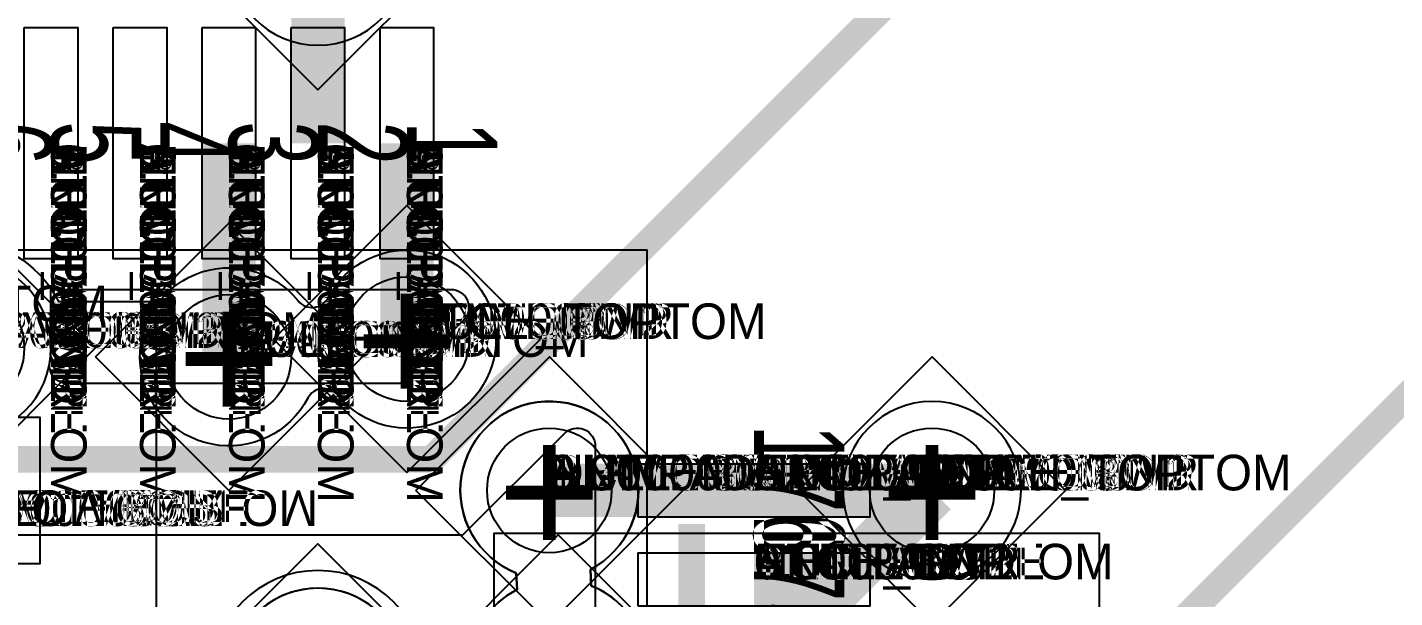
# Model space of a CAD drawing. Extents: x 0 to 323, y 0 to 320.
# Drawn here: x 118.77 to 126.45, y 64.75 to 67.95 of the extents above; entities that cross this region are included whole.
import ezdxf
from ezdxf.enums import TextEntityAlignment as Align

# ---------------------------------------------------------------- set-up
doc = ezdxf.new("R2010")
doc.units = 0
doc.header["$MEASUREMENT"] = 0
doc.layers.get('0').update_dxf_attribs({"linetype": 'CONTINUOUS'})
for name, color, linetype in [('CDN_FIGURES', 7, 'CONTINUOUS'), ('ETCH_BOTTOM', 7, 'CONTINUOUS'), ('ETCH_GND', 3, 'CONTINUOUS'), ('ETCH_INT1', 4, 'CONTINUOUS'), ('ETCH_INT2', 5, 'CONTINUOUS'), ('ETCH_PWR', 6, 'CONTINUOUS'), ('ETCH_TOP', 2, 'CONTINUOUS'), ('MANUFACTURING_NCLEGEND-1-6', 8, 'CONTINUOUS'), ('PACKAGE_GEOMETRY_ASSEMBLY_TOP', 11, 'CONTINUOUS'), ('PACKAGE_GEOMETRY_PIN_NUMBER', 9, 'CONTINUOUS')]:
    doc.layers.add(name, color=color, linetype=linetype)

# ---------------------------------------------------------------- blocks, each defined once
blk = doc.blocks.new('FIGURE_DIAMOND')
at = {"layer": 'CDN_FIGURES'}
blk.add_lwpolyline([(-0.5, 0), (0, 0.5), (0.5, 0), (0, -0.5)], close=True, dxfattribs=at)
blk = doc.blocks.new('PAD_INFO')
for tag in ['SHAPE_TYPE', 'PAD_HEIGHT', 'PAD_LAYER', 'PAD_TYPE', 'PAD_WIDTH']:
    blk.add_attdef(tag, (0, 0), '', height=0.2)
at = {"flags": 2}
blk.add_attdef('CDN_TYPE', (0, 0), '', height=0.2, dxfattribs=at)
blk = doc.blocks.new('DRILL_INFO')
at = {"flags": 2}
blk.add_attdef('CDN_TYPE', (0, 0), '', height=0.2, dxfattribs=at)
for tag in ['FSHAPE', 'FCHAR', 'DRILL_HEIGHT', 'DIAMETER', 'PLATED', 'DRILL_WIDTH']:
    blk.add_attdef(tag, (0, 0), '', height=0.2)
blk = doc.blocks.new('VIA0700X0300')
at = {"layer": 'ETCH_BOTTOM'}
blk.add_circle((0, 0), 0.35, dxfattribs=at)
at = {"layer": 'ETCH_GND'}
blk.add_circle((0, 0), 0.35, dxfattribs=at)
at = {"layer": 'ETCH_INT1'}
blk.add_circle((0, 0), 0.35, dxfattribs=at)
at = {"layer": 'ETCH_INT2'}
blk.add_circle((0, 0), 0.35, dxfattribs=at)
at = {"layer": 'ETCH_PWR'}
blk.add_circle((0, 0), 0.35, dxfattribs=at)
at = {"layer": 'ETCH_TOP'}
blk.add_circle((0, 0), 0.35, dxfattribs=at)
ref = blk.add_blockref('PAD_INFO', (0, 0))
ref.add_attrib('PAD_LAYER', 'ETCH_TOP', (0, 0), dxfattribs={"height": 0.2})
ref.add_attrib('SHAPE_TYPE', 'NULL', (0, 0), dxfattribs={"height": 0.2})
ref.add_attrib('PAD_TYPE', 'ANTIPAD', (0, 0), dxfattribs={"height": 0.2})
ref.add_attrib('PAD_WIDTH', '0.000000', (0, 0), dxfattribs={"height": 0.2})
ref.add_attrib('PAD_HEIGHT', '0.000000', (0, 0), dxfattribs={"height": 0.2})
ref = blk.add_blockref('PAD_INFO', (0, 0))
ref.add_attrib('PAD_LAYER', 'ETCH_GND', (0, 0), dxfattribs={"height": 0.2})
ref.add_attrib('SHAPE_TYPE', 'NULL', (0, 0), dxfattribs={"height": 0.2})
ref.add_attrib('PAD_TYPE', 'ANTIPAD', (0, 0), dxfattribs={"height": 0.2})
ref.add_attrib('PAD_WIDTH', '0.000000', (0, 0), dxfattribs={"height": 0.2})
ref.add_attrib('PAD_HEIGHT', '0.000000', (0, 0), dxfattribs={"height": 0.2})
ref = blk.add_blockref('PAD_INFO', (0, 0))
ref.add_attrib('PAD_LAYER', 'ETCH_INT1', (0, 0), dxfattribs={"height": 0.2})
ref.add_attrib('SHAPE_TYPE', 'NULL', (0, 0), dxfattribs={"height": 0.2})
ref.add_attrib('PAD_TYPE', 'ANTIPAD', (0, 0), dxfattribs={"height": 0.2})
ref.add_attrib('PAD_WIDTH', '0.000000', (0, 0), dxfattribs={"height": 0.2})
ref.add_attrib('PAD_HEIGHT', '0.000000', (0, 0), dxfattribs={"height": 0.2})
ref = blk.add_blockref('PAD_INFO', (0, 0))
ref.add_attrib('PAD_LAYER', 'ETCH_INT2', (0, 0), dxfattribs={"height": 0.2})
ref.add_attrib('SHAPE_TYPE', 'NULL', (0, 0), dxfattribs={"height": 0.2})
ref.add_attrib('PAD_TYPE', 'ANTIPAD', (0, 0), dxfattribs={"height": 0.2})
ref.add_attrib('PAD_WIDTH', '0.000000', (0, 0), dxfattribs={"height": 0.2})
ref.add_attrib('PAD_HEIGHT', '0.000000', (0, 0), dxfattribs={"height": 0.2})
ref = blk.add_blockref('PAD_INFO', (0, 0))
ref.add_attrib('PAD_LAYER', 'ETCH_PWR', (0, 0), dxfattribs={"height": 0.2})
ref.add_attrib('SHAPE_TYPE', 'NULL', (0, 0), dxfattribs={"height": 0.2})
ref.add_attrib('PAD_TYPE', 'ANTIPAD', (0, 0), dxfattribs={"height": 0.2})
ref.add_attrib('PAD_WIDTH', '0.000000', (0, 0), dxfattribs={"height": 0.2})
ref.add_attrib('PAD_HEIGHT', '0.000000', (0, 0), dxfattribs={"height": 0.2})
ref = blk.add_blockref('PAD_INFO', (0, 0))
ref.add_attrib('PAD_LAYER', 'ETCH_BOTTOM', (0, 0), dxfattribs={"height": 0.2})
ref.add_attrib('SHAPE_TYPE', 'NULL', (0, 0), dxfattribs={"height": 0.2})
ref.add_attrib('PAD_TYPE', 'ANTIPAD', (0, 0), dxfattribs={"height": 0.2})
ref.add_attrib('PAD_WIDTH', '0.000000', (0, 0), dxfattribs={"height": 0.2})
ref.add_attrib('PAD_HEIGHT', '0.000000', (0, 0), dxfattribs={"height": 0.2})
ref = blk.add_blockref('PAD_INFO', (0, 0))
ref.add_attrib('PAD_LAYER', 'ETCH_TOP', (0, 0), dxfattribs={"height": 0.2})
ref.add_attrib('SHAPE_TYPE', 'NULL', (0, 0), dxfattribs={"height": 0.2})
ref.add_attrib('PAD_TYPE', 'THERMAL', (0, 0), dxfattribs={"height": 0.2})
ref.add_attrib('PAD_WIDTH', '0.000000', (0, 0), dxfattribs={"height": 0.2})
ref.add_attrib('PAD_HEIGHT', '0.000000', (0, 0), dxfattribs={"height": 0.2})
ref = blk.add_blockref('PAD_INFO', (0, 0))
ref.add_attrib('PAD_LAYER', 'ETCH_GND', (0, 0), dxfattribs={"height": 0.2})
ref.add_attrib('SHAPE_TYPE', 'NULL', (0, 0), dxfattribs={"height": 0.2})
ref.add_attrib('PAD_TYPE', 'THERMAL', (0, 0), dxfattribs={"height": 0.2})
ref.add_attrib('PAD_WIDTH', '0.000000', (0, 0), dxfattribs={"height": 0.2})
ref.add_attrib('PAD_HEIGHT', '0.000000', (0, 0), dxfattribs={"height": 0.2})
ref = blk.add_blockref('PAD_INFO', (0, 0))
ref.add_attrib('PAD_LAYER', 'ETCH_INT1', (0, 0), dxfattribs={"height": 0.2})
ref.add_attrib('SHAPE_TYPE', 'NULL', (0, 0), dxfattribs={"height": 0.2})
ref.add_attrib('PAD_TYPE', 'THERMAL', (0, 0), dxfattribs={"height": 0.2})
ref.add_attrib('PAD_WIDTH', '0.000000', (0, 0), dxfattribs={"height": 0.2})
ref.add_attrib('PAD_HEIGHT', '0.000000', (0, 0), dxfattribs={"height": 0.2})
ref = blk.add_blockref('PAD_INFO', (0, 0))
ref.add_attrib('PAD_LAYER', 'ETCH_INT2', (0, 0), dxfattribs={"height": 0.2})
ref.add_attrib('SHAPE_TYPE', 'NULL', (0, 0), dxfattribs={"height": 0.2})
ref.add_attrib('PAD_TYPE', 'THERMAL', (0, 0), dxfattribs={"height": 0.2})
ref.add_attrib('PAD_WIDTH', '0.000000', (0, 0), dxfattribs={"height": 0.2})
ref.add_attrib('PAD_HEIGHT', '0.000000', (0, 0), dxfattribs={"height": 0.2})
ref = blk.add_blockref('PAD_INFO', (0, 0))
ref.add_attrib('PAD_LAYER', 'ETCH_PWR', (0, 0), dxfattribs={"height": 0.2})
ref.add_attrib('SHAPE_TYPE', 'NULL', (0, 0), dxfattribs={"height": 0.2})
ref.add_attrib('PAD_TYPE', 'THERMAL', (0, 0), dxfattribs={"height": 0.2})
ref.add_attrib('PAD_WIDTH', '0.000000', (0, 0), dxfattribs={"height": 0.2})
ref.add_attrib('PAD_HEIGHT', '0.000000', (0, 0), dxfattribs={"height": 0.2})
ref = blk.add_blockref('PAD_INFO', (0, 0))
ref.add_attrib('PAD_LAYER', 'ETCH_BOTTOM', (0, 0), dxfattribs={"height": 0.2})
ref.add_attrib('SHAPE_TYPE', 'NULL', (0, 0), dxfattribs={"height": 0.2})
ref.add_attrib('PAD_TYPE', 'THERMAL', (0, 0), dxfattribs={"height": 0.2})
ref.add_attrib('PAD_WIDTH', '0.000000', (0, 0), dxfattribs={"height": 0.2})
ref.add_attrib('PAD_HEIGHT', '0.000000', (0, 0), dxfattribs={"height": 0.2})
ref = blk.add_blockref('PAD_INFO', (0, 0))
ref.add_attrib('PAD_LAYER', 'ETCH_TOP', (0, 0), dxfattribs={"height": 0.2})
ref.add_attrib('SHAPE_TYPE', 'CIRCLE', (0, 0), dxfattribs={"height": 0.2})
ref.add_attrib('PAD_TYPE', 'REGULAR', (0, 0), dxfattribs={"height": 0.2})
ref.add_attrib('PAD_WIDTH', '0.700000', (0, 0), dxfattribs={"height": 0.2})
ref.add_attrib('PAD_HEIGHT', '0.700000', (0, 0), dxfattribs={"height": 0.2})
ref = blk.add_blockref('PAD_INFO', (0, 0))
ref.add_attrib('PAD_LAYER', 'ETCH_GND', (0, 0), dxfattribs={"height": 0.2})
ref.add_attrib('SHAPE_TYPE', 'CIRCLE', (0, 0), dxfattribs={"height": 0.2})
ref.add_attrib('PAD_TYPE', 'REGULAR', (0, 0), dxfattribs={"height": 0.2})
ref.add_attrib('PAD_WIDTH', '0.700000', (0, 0), dxfattribs={"height": 0.2})
ref.add_attrib('PAD_HEIGHT', '0.700000', (0, 0), dxfattribs={"height": 0.2})
ref = blk.add_blockref('PAD_INFO', (0, 0))
ref.add_attrib('PAD_LAYER', 'ETCH_INT1', (0, 0), dxfattribs={"height": 0.2})
ref.add_attrib('SHAPE_TYPE', 'CIRCLE', (0, 0), dxfattribs={"height": 0.2})
ref.add_attrib('PAD_TYPE', 'REGULAR', (0, 0), dxfattribs={"height": 0.2})
ref.add_attrib('PAD_WIDTH', '0.700000', (0, 0), dxfattribs={"height": 0.2})
ref.add_attrib('PAD_HEIGHT', '0.700000', (0, 0), dxfattribs={"height": 0.2})
ref = blk.add_blockref('PAD_INFO', (0, 0))
ref.add_attrib('PAD_LAYER', 'ETCH_INT2', (0, 0), dxfattribs={"height": 0.2})
ref.add_attrib('SHAPE_TYPE', 'CIRCLE', (0, 0), dxfattribs={"height": 0.2})
ref.add_attrib('PAD_TYPE', 'REGULAR', (0, 0), dxfattribs={"height": 0.2})
ref.add_attrib('PAD_WIDTH', '0.700000', (0, 0), dxfattribs={"height": 0.2})
ref.add_attrib('PAD_HEIGHT', '0.700000', (0, 0), dxfattribs={"height": 0.2})
ref = blk.add_blockref('PAD_INFO', (0, 0))
ref.add_attrib('PAD_LAYER', 'ETCH_PWR', (0, 0), dxfattribs={"height": 0.2})
ref.add_attrib('SHAPE_TYPE', 'CIRCLE', (0, 0), dxfattribs={"height": 0.2})
ref.add_attrib('PAD_TYPE', 'REGULAR', (0, 0), dxfattribs={"height": 0.2})
ref.add_attrib('PAD_WIDTH', '0.700000', (0, 0), dxfattribs={"height": 0.2})
ref.add_attrib('PAD_HEIGHT', '0.700000', (0, 0), dxfattribs={"height": 0.2})
ref = blk.add_blockref('PAD_INFO', (0, 0))
ref.add_attrib('PAD_LAYER', 'ETCH_BOTTOM', (0, 0), dxfattribs={"height": 0.2})
ref.add_attrib('SHAPE_TYPE', 'CIRCLE', (0, 0), dxfattribs={"height": 0.2})
ref.add_attrib('PAD_TYPE', 'REGULAR', (0, 0), dxfattribs={"height": 0.2})
ref.add_attrib('PAD_WIDTH', '0.700000', (0, 0), dxfattribs={"height": 0.2})
ref.add_attrib('PAD_HEIGHT', '0.700000', (0, 0), dxfattribs={"height": 0.2})
ref = blk.add_blockref('DRILL_INFO', (0, 0))
ref.add_attrib('DIAMETER', '0.300000', (0, 0), dxfattribs={"height": 0.2})
ref.add_attrib('PLATED', 'PLATED', (0, 0), dxfattribs={"height": 0.2})
ref.add_attrib('FSHAPE', 'DIAMOND', (0, 0), dxfattribs={"height": 0.2})
ref.add_attrib('FCHAR', '+', (0, 0), dxfattribs={"height": 0.2})
ref.add_attrib('DRILL_WIDTH', '1.500000', (0, 0), dxfattribs={"height": 0.2})
ref.add_attrib('DRILL_HEIGHT', '1.500000', (0, 0), dxfattribs={"height": 0.2})
for tag in ['CDN_TYPE', 'PIN']:
    blk.add_attdef(tag, (0, 0), '', height=0.2)
at = {"flags": 2}
for tag in ['PSTKNAME', 'BBV']:
    blk.add_attdef(tag, (0, 0), '', height=0.2, dxfattribs=at)
blk = doc.blocks.new('RC1300X0300TS')
at = {"layer": 'ETCH_TOP'}
blk.add_lwpolyline([(-0.65, -0.15), (-0.65, 0.15), (0.65, 0.15), (0.65, -0.15)], close=True, dxfattribs=at)
ref = blk.add_blockref('PAD_INFO', (0, 0))
ref.add_attrib('PAD_LAYER', 'ETCH_TOP', (0, 0), dxfattribs={"height": 0.2})
ref.add_attrib('SHAPE_TYPE', 'NULL', (0, 0), dxfattribs={"height": 0.2})
ref.add_attrib('PAD_TYPE', 'ANTIPAD', (0, 0), dxfattribs={"height": 0.2})
ref.add_attrib('PAD_WIDTH', '0.000000', (0, 0), dxfattribs={"height": 0.2})
ref.add_attrib('PAD_HEIGHT', '0.000000', (0, 0), dxfattribs={"height": 0.2})
ref = blk.add_blockref('PAD_INFO', (0, 0))
ref.add_attrib('PAD_LAYER', 'ETCH_GND', (0, 0), dxfattribs={"height": 0.2})
ref.add_attrib('SHAPE_TYPE', 'NULL', (0, 0), dxfattribs={"height": 0.2})
ref.add_attrib('PAD_TYPE', 'ANTIPAD', (0, 0), dxfattribs={"height": 0.2})
ref.add_attrib('PAD_WIDTH', '0.000000', (0, 0), dxfattribs={"height": 0.2})
ref.add_attrib('PAD_HEIGHT', '0.000000', (0, 0), dxfattribs={"height": 0.2})
ref = blk.add_blockref('PAD_INFO', (0, 0))
ref.add_attrib('PAD_LAYER', 'ETCH_INT1', (0, 0), dxfattribs={"height": 0.2})
ref.add_attrib('SHAPE_TYPE', 'NULL', (0, 0), dxfattribs={"height": 0.2})
ref.add_attrib('PAD_TYPE', 'ANTIPAD', (0, 0), dxfattribs={"height": 0.2})
ref.add_attrib('PAD_WIDTH', '0.000000', (0, 0), dxfattribs={"height": 0.2})
ref.add_attrib('PAD_HEIGHT', '0.000000', (0, 0), dxfattribs={"height": 0.2})
ref = blk.add_blockref('PAD_INFO', (0, 0))
ref.add_attrib('PAD_LAYER', 'ETCH_INT2', (0, 0), dxfattribs={"height": 0.2})
ref.add_attrib('SHAPE_TYPE', 'NULL', (0, 0), dxfattribs={"height": 0.2})
ref.add_attrib('PAD_TYPE', 'ANTIPAD', (0, 0), dxfattribs={"height": 0.2})
ref.add_attrib('PAD_WIDTH', '0.000000', (0, 0), dxfattribs={"height": 0.2})
ref.add_attrib('PAD_HEIGHT', '0.000000', (0, 0), dxfattribs={"height": 0.2})
ref = blk.add_blockref('PAD_INFO', (0, 0))
ref.add_attrib('PAD_LAYER', 'ETCH_PWR', (0, 0), dxfattribs={"height": 0.2})
ref.add_attrib('SHAPE_TYPE', 'NULL', (0, 0), dxfattribs={"height": 0.2})
ref.add_attrib('PAD_TYPE', 'ANTIPAD', (0, 0), dxfattribs={"height": 0.2})
ref.add_attrib('PAD_WIDTH', '0.000000', (0, 0), dxfattribs={"height": 0.2})
ref.add_attrib('PAD_HEIGHT', '0.000000', (0, 0), dxfattribs={"height": 0.2})
ref = blk.add_blockref('PAD_INFO', (0, 0))
ref.add_attrib('PAD_LAYER', 'ETCH_BOTTOM', (0, 0), dxfattribs={"height": 0.2})
ref.add_attrib('SHAPE_TYPE', 'NULL', (0, 0), dxfattribs={"height": 0.2})
ref.add_attrib('PAD_TYPE', 'ANTIPAD', (0, 0), dxfattribs={"height": 0.2})
ref.add_attrib('PAD_WIDTH', '0.000000', (0, 0), dxfattribs={"height": 0.2})
ref.add_attrib('PAD_HEIGHT', '0.000000', (0, 0), dxfattribs={"height": 0.2})
ref = blk.add_blockref('PAD_INFO', (0, 0))
ref.add_attrib('PAD_LAYER', 'ETCH_TOP', (0, 0), dxfattribs={"height": 0.2})
ref.add_attrib('SHAPE_TYPE', 'NULL', (0, 0), dxfattribs={"height": 0.2})
ref.add_attrib('PAD_TYPE', 'THERMAL', (0, 0), dxfattribs={"height": 0.2})
ref.add_attrib('PAD_WIDTH', '0.000000', (0, 0), dxfattribs={"height": 0.2})
ref.add_attrib('PAD_HEIGHT', '0.000000', (0, 0), dxfattribs={"height": 0.2})
ref = blk.add_blockref('PAD_INFO', (0, 0))
ref.add_attrib('PAD_LAYER', 'ETCH_GND', (0, 0), dxfattribs={"height": 0.2})
ref.add_attrib('SHAPE_TYPE', 'NULL', (0, 0), dxfattribs={"height": 0.2})
ref.add_attrib('PAD_TYPE', 'THERMAL', (0, 0), dxfattribs={"height": 0.2})
ref.add_attrib('PAD_WIDTH', '0.000000', (0, 0), dxfattribs={"height": 0.2})
ref.add_attrib('PAD_HEIGHT', '0.000000', (0, 0), dxfattribs={"height": 0.2})
ref = blk.add_blockref('PAD_INFO', (0, 0))
ref.add_attrib('PAD_LAYER', 'ETCH_INT1', (0, 0), dxfattribs={"height": 0.2})
ref.add_attrib('SHAPE_TYPE', 'NULL', (0, 0), dxfattribs={"height": 0.2})
ref.add_attrib('PAD_TYPE', 'THERMAL', (0, 0), dxfattribs={"height": 0.2})
ref.add_attrib('PAD_WIDTH', '0.000000', (0, 0), dxfattribs={"height": 0.2})
ref.add_attrib('PAD_HEIGHT', '0.000000', (0, 0), dxfattribs={"height": 0.2})
ref = blk.add_blockref('PAD_INFO', (0, 0))
ref.add_attrib('PAD_LAYER', 'ETCH_INT2', (0, 0), dxfattribs={"height": 0.2})
ref.add_attrib('SHAPE_TYPE', 'NULL', (0, 0), dxfattribs={"height": 0.2})
ref.add_attrib('PAD_TYPE', 'THERMAL', (0, 0), dxfattribs={"height": 0.2})
ref.add_attrib('PAD_WIDTH', '0.000000', (0, 0), dxfattribs={"height": 0.2})
ref.add_attrib('PAD_HEIGHT', '0.000000', (0, 0), dxfattribs={"height": 0.2})
ref = blk.add_blockref('PAD_INFO', (0, 0))
ref.add_attrib('PAD_LAYER', 'ETCH_PWR', (0, 0), dxfattribs={"height": 0.2})
ref.add_attrib('SHAPE_TYPE', 'NULL', (0, 0), dxfattribs={"height": 0.2})
ref.add_attrib('PAD_TYPE', 'THERMAL', (0, 0), dxfattribs={"height": 0.2})
ref.add_attrib('PAD_WIDTH', '0.000000', (0, 0), dxfattribs={"height": 0.2})
ref.add_attrib('PAD_HEIGHT', '0.000000', (0, 0), dxfattribs={"height": 0.2})
ref = blk.add_blockref('PAD_INFO', (0, 0))
ref.add_attrib('PAD_LAYER', 'ETCH_BOTTOM', (0, 0), dxfattribs={"height": 0.2})
ref.add_attrib('SHAPE_TYPE', 'NULL', (0, 0), dxfattribs={"height": 0.2})
ref.add_attrib('PAD_TYPE', 'THERMAL', (0, 0), dxfattribs={"height": 0.2})
ref.add_attrib('PAD_WIDTH', '0.000000', (0, 0), dxfattribs={"height": 0.2})
ref.add_attrib('PAD_HEIGHT', '0.000000', (0, 0), dxfattribs={"height": 0.2})
ref = blk.add_blockref('PAD_INFO', (0, 0))
ref.add_attrib('PAD_LAYER', 'ETCH_TOP', (0, 0), dxfattribs={"height": 0.2})
ref.add_attrib('SHAPE_TYPE', 'RECTANGLE', (0, 0), dxfattribs={"height": 0.2})
ref.add_attrib('PAD_TYPE', 'REGULAR', (0, 0), dxfattribs={"height": 0.2})
ref.add_attrib('PAD_WIDTH', '1.300000', (0, 0), dxfattribs={"height": 0.2})
ref.add_attrib('PAD_HEIGHT', '0.300000', (0, 0), dxfattribs={"height": 0.2})
ref = blk.add_blockref('PAD_INFO', (0, 0))
ref.add_attrib('PAD_LAYER', 'ETCH_GND', (0, 0), dxfattribs={"height": 0.2})
ref.add_attrib('SHAPE_TYPE', 'NULL', (0, 0), dxfattribs={"height": 0.2})
ref.add_attrib('PAD_TYPE', 'REGULAR', (0, 0), dxfattribs={"height": 0.2})
ref.add_attrib('PAD_WIDTH', '0.000000', (0, 0), dxfattribs={"height": 0.2})
ref.add_attrib('PAD_HEIGHT', '0.000000', (0, 0), dxfattribs={"height": 0.2})
ref = blk.add_blockref('PAD_INFO', (0, 0))
ref.add_attrib('PAD_LAYER', 'ETCH_INT1', (0, 0), dxfattribs={"height": 0.2})
ref.add_attrib('SHAPE_TYPE', 'NULL', (0, 0), dxfattribs={"height": 0.2})
ref.add_attrib('PAD_TYPE', 'REGULAR', (0, 0), dxfattribs={"height": 0.2})
ref.add_attrib('PAD_WIDTH', '0.000000', (0, 0), dxfattribs={"height": 0.2})
ref.add_attrib('PAD_HEIGHT', '0.000000', (0, 0), dxfattribs={"height": 0.2})
ref = blk.add_blockref('PAD_INFO', (0, 0))
ref.add_attrib('PAD_LAYER', 'ETCH_INT2', (0, 0), dxfattribs={"height": 0.2})
ref.add_attrib('SHAPE_TYPE', 'NULL', (0, 0), dxfattribs={"height": 0.2})
ref.add_attrib('PAD_TYPE', 'REGULAR', (0, 0), dxfattribs={"height": 0.2})
ref.add_attrib('PAD_WIDTH', '0.000000', (0, 0), dxfattribs={"height": 0.2})
ref.add_attrib('PAD_HEIGHT', '0.000000', (0, 0), dxfattribs={"height": 0.2})
ref = blk.add_blockref('PAD_INFO', (0, 0))
ref.add_attrib('PAD_LAYER', 'ETCH_PWR', (0, 0), dxfattribs={"height": 0.2})
ref.add_attrib('SHAPE_TYPE', 'NULL', (0, 0), dxfattribs={"height": 0.2})
ref.add_attrib('PAD_TYPE', 'REGULAR', (0, 0), dxfattribs={"height": 0.2})
ref.add_attrib('PAD_WIDTH', '0.000000', (0, 0), dxfattribs={"height": 0.2})
ref.add_attrib('PAD_HEIGHT', '0.000000', (0, 0), dxfattribs={"height": 0.2})
ref = blk.add_blockref('PAD_INFO', (0, 0))
ref.add_attrib('PAD_LAYER', 'ETCH_BOTTOM', (0, 0), dxfattribs={"height": 0.2})
ref.add_attrib('SHAPE_TYPE', 'NULL', (0, 0), dxfattribs={"height": 0.2})
ref.add_attrib('PAD_TYPE', 'REGULAR', (0, 0), dxfattribs={"height": 0.2})
ref.add_attrib('PAD_WIDTH', '0.000000', (0, 0), dxfattribs={"height": 0.2})
ref.add_attrib('PAD_HEIGHT', '0.000000', (0, 0), dxfattribs={"height": 0.2})
ref = blk.add_blockref('DRILL_INFO', (0, 0))
ref.add_attrib('DIAMETER', '0.000000', (0, 0), dxfattribs={"height": 0.2})
ref.add_attrib('PLATED', 'PLATED', (0, 0), dxfattribs={"height": 0.2})
ref.add_attrib('FSHAPE', 'NULL', (0, 0), dxfattribs={"height": 0.2})
ref.add_attrib('DRILL_WIDTH', '0.000000', (0, 0), dxfattribs={"height": 0.2})
ref.add_attrib('DRILL_HEIGHT', '0.000000', (0, 0), dxfattribs={"height": 0.2})
for tag in ['CDN_TYPE', 'PIN']:
    blk.add_attdef(tag, (0, 0), '', height=0.2)
at = {"flags": 2}
for tag in ['PSTKNAME', 'BBV']:
    blk.add_attdef(tag, (0, 0), '', height=0.2, dxfattribs=at)
blk = doc.blocks.new('LQFP176')
at = {"layer": 'PACKAGE_GEOMETRY_ASSEMBLY_TOP'}
blk.add_lwpolyline([(-12.1, -12.1), (12.1, -12.1), (12.1, 12.1), (-12.1, 12.1)], close=True, dxfattribs=at)
at = {"layer": 'ETCH_TOP', "rotation": 90}
for p in [(-10.75, 12.7), (-10.25, 12.7)]:
    blk.add_blockref('RC1300X0300TS', p, dxfattribs=at)
at = {"layer": 'ETCH_TOP'}
for p in [(-12.7, 10.75), (-12.7, 10.25), (-12.7, 9.75), (-12.7, 9.25), (-12.7, 8.75)]:
    blk.add_blockref('RC1300X0300TS', p, dxfattribs=at)
at = {"flags": 2}
for tag in ['SYMBOL_TYPE', 'CDN_TYPE', 'REFDES']:
    blk.add_attdef(tag, (0, 0), '', height=0.2, dxfattribs=at)
blk = doc.blocks.new('RC0920X0820TS')
at = {"layer": 'ETCH_TOP'}
blk.add_lwpolyline([(-0.46, -0.41), (-0.46, 0.41), (0.46, 0.41), (0.46, -0.41)], close=True, dxfattribs=at)
ref = blk.add_blockref('PAD_INFO', (0, 0))
ref.add_attrib('PAD_LAYER', 'ETCH_TOP', (0, 0), dxfattribs={"height": 0.2})
ref.add_attrib('SHAPE_TYPE', 'NULL', (0, 0), dxfattribs={"height": 0.2})
ref.add_attrib('PAD_TYPE', 'ANTIPAD', (0, 0), dxfattribs={"height": 0.2})
ref.add_attrib('PAD_WIDTH', '0.000000', (0, 0), dxfattribs={"height": 0.2})
ref.add_attrib('PAD_HEIGHT', '0.000000', (0, 0), dxfattribs={"height": 0.2})
ref = blk.add_blockref('PAD_INFO', (0, 0))
ref.add_attrib('PAD_LAYER', 'ETCH_GND', (0, 0), dxfattribs={"height": 0.2})
ref.add_attrib('SHAPE_TYPE', 'NULL', (0, 0), dxfattribs={"height": 0.2})
ref.add_attrib('PAD_TYPE', 'ANTIPAD', (0, 0), dxfattribs={"height": 0.2})
ref.add_attrib('PAD_WIDTH', '0.000000', (0, 0), dxfattribs={"height": 0.2})
ref.add_attrib('PAD_HEIGHT', '0.000000', (0, 0), dxfattribs={"height": 0.2})
ref = blk.add_blockref('PAD_INFO', (0, 0))
ref.add_attrib('PAD_LAYER', 'ETCH_INT1', (0, 0), dxfattribs={"height": 0.2})
ref.add_attrib('SHAPE_TYPE', 'NULL', (0, 0), dxfattribs={"height": 0.2})
ref.add_attrib('PAD_TYPE', 'ANTIPAD', (0, 0), dxfattribs={"height": 0.2})
ref.add_attrib('PAD_WIDTH', '0.000000', (0, 0), dxfattribs={"height": 0.2})
ref.add_attrib('PAD_HEIGHT', '0.000000', (0, 0), dxfattribs={"height": 0.2})
ref = blk.add_blockref('PAD_INFO', (0, 0))
ref.add_attrib('PAD_LAYER', 'ETCH_INT2', (0, 0), dxfattribs={"height": 0.2})
ref.add_attrib('SHAPE_TYPE', 'NULL', (0, 0), dxfattribs={"height": 0.2})
ref.add_attrib('PAD_TYPE', 'ANTIPAD', (0, 0), dxfattribs={"height": 0.2})
ref.add_attrib('PAD_WIDTH', '0.000000', (0, 0), dxfattribs={"height": 0.2})
ref.add_attrib('PAD_HEIGHT', '0.000000', (0, 0), dxfattribs={"height": 0.2})
ref = blk.add_blockref('PAD_INFO', (0, 0))
ref.add_attrib('PAD_LAYER', 'ETCH_PWR', (0, 0), dxfattribs={"height": 0.2})
ref.add_attrib('SHAPE_TYPE', 'NULL', (0, 0), dxfattribs={"height": 0.2})
ref.add_attrib('PAD_TYPE', 'ANTIPAD', (0, 0), dxfattribs={"height": 0.2})
ref.add_attrib('PAD_WIDTH', '0.000000', (0, 0), dxfattribs={"height": 0.2})
ref.add_attrib('PAD_HEIGHT', '0.000000', (0, 0), dxfattribs={"height": 0.2})
ref = blk.add_blockref('PAD_INFO', (0, 0))
ref.add_attrib('PAD_LAYER', 'ETCH_BOTTOM', (0, 0), dxfattribs={"height": 0.2})
ref.add_attrib('SHAPE_TYPE', 'NULL', (0, 0), dxfattribs={"height": 0.2})
ref.add_attrib('PAD_TYPE', 'ANTIPAD', (0, 0), dxfattribs={"height": 0.2})
ref.add_attrib('PAD_WIDTH', '0.000000', (0, 0), dxfattribs={"height": 0.2})
ref.add_attrib('PAD_HEIGHT', '0.000000', (0, 0), dxfattribs={"height": 0.2})
ref = blk.add_blockref('PAD_INFO', (0, 0))
ref.add_attrib('PAD_LAYER', 'ETCH_TOP', (0, 0), dxfattribs={"height": 0.2})
ref.add_attrib('SHAPE_TYPE', 'NULL', (0, 0), dxfattribs={"height": 0.2})
ref.add_attrib('PAD_TYPE', 'THERMAL', (0, 0), dxfattribs={"height": 0.2})
ref.add_attrib('PAD_WIDTH', '0.000000', (0, 0), dxfattribs={"height": 0.2})
ref.add_attrib('PAD_HEIGHT', '0.000000', (0, 0), dxfattribs={"height": 0.2})
ref = blk.add_blockref('PAD_INFO', (0, 0))
ref.add_attrib('PAD_LAYER', 'ETCH_GND', (0, 0), dxfattribs={"height": 0.2})
ref.add_attrib('SHAPE_TYPE', 'NULL', (0, 0), dxfattribs={"height": 0.2})
ref.add_attrib('PAD_TYPE', 'THERMAL', (0, 0), dxfattribs={"height": 0.2})
ref.add_attrib('PAD_WIDTH', '0.000000', (0, 0), dxfattribs={"height": 0.2})
ref.add_attrib('PAD_HEIGHT', '0.000000', (0, 0), dxfattribs={"height": 0.2})
ref = blk.add_blockref('PAD_INFO', (0, 0))
ref.add_attrib('PAD_LAYER', 'ETCH_INT1', (0, 0), dxfattribs={"height": 0.2})
ref.add_attrib('SHAPE_TYPE', 'NULL', (0, 0), dxfattribs={"height": 0.2})
ref.add_attrib('PAD_TYPE', 'THERMAL', (0, 0), dxfattribs={"height": 0.2})
ref.add_attrib('PAD_WIDTH', '0.000000', (0, 0), dxfattribs={"height": 0.2})
ref.add_attrib('PAD_HEIGHT', '0.000000', (0, 0), dxfattribs={"height": 0.2})
ref = blk.add_blockref('PAD_INFO', (0, 0))
ref.add_attrib('PAD_LAYER', 'ETCH_INT2', (0, 0), dxfattribs={"height": 0.2})
ref.add_attrib('SHAPE_TYPE', 'NULL', (0, 0), dxfattribs={"height": 0.2})
ref.add_attrib('PAD_TYPE', 'THERMAL', (0, 0), dxfattribs={"height": 0.2})
ref.add_attrib('PAD_WIDTH', '0.000000', (0, 0), dxfattribs={"height": 0.2})
ref.add_attrib('PAD_HEIGHT', '0.000000', (0, 0), dxfattribs={"height": 0.2})
ref = blk.add_blockref('PAD_INFO', (0, 0))
ref.add_attrib('PAD_LAYER', 'ETCH_PWR', (0, 0), dxfattribs={"height": 0.2})
ref.add_attrib('SHAPE_TYPE', 'NULL', (0, 0), dxfattribs={"height": 0.2})
ref.add_attrib('PAD_TYPE', 'THERMAL', (0, 0), dxfattribs={"height": 0.2})
ref.add_attrib('PAD_WIDTH', '0.000000', (0, 0), dxfattribs={"height": 0.2})
ref.add_attrib('PAD_HEIGHT', '0.000000', (0, 0), dxfattribs={"height": 0.2})
ref = blk.add_blockref('PAD_INFO', (0, 0))
ref.add_attrib('PAD_LAYER', 'ETCH_BOTTOM', (0, 0), dxfattribs={"height": 0.2})
ref.add_attrib('SHAPE_TYPE', 'NULL', (0, 0), dxfattribs={"height": 0.2})
ref.add_attrib('PAD_TYPE', 'THERMAL', (0, 0), dxfattribs={"height": 0.2})
ref.add_attrib('PAD_WIDTH', '0.000000', (0, 0), dxfattribs={"height": 0.2})
ref.add_attrib('PAD_HEIGHT', '0.000000', (0, 0), dxfattribs={"height": 0.2})
ref = blk.add_blockref('PAD_INFO', (0, 0))
ref.add_attrib('PAD_LAYER', 'ETCH_TOP', (0, 0), dxfattribs={"height": 0.2})
ref.add_attrib('SHAPE_TYPE', 'RECTANGLE', (0, 0), dxfattribs={"height": 0.2})
ref.add_attrib('PAD_TYPE', 'REGULAR', (0, 0), dxfattribs={"height": 0.2})
ref.add_attrib('PAD_WIDTH', '0.920000', (0, 0), dxfattribs={"height": 0.2})
ref.add_attrib('PAD_HEIGHT', '0.820000', (0, 0), dxfattribs={"height": 0.2})
ref = blk.add_blockref('PAD_INFO', (0, 0))
ref.add_attrib('PAD_LAYER', 'ETCH_GND', (0, 0), dxfattribs={"height": 0.2})
ref.add_attrib('SHAPE_TYPE', 'NULL', (0, 0), dxfattribs={"height": 0.2})
ref.add_attrib('PAD_TYPE', 'REGULAR', (0, 0), dxfattribs={"height": 0.2})
ref.add_attrib('PAD_WIDTH', '0.000000', (0, 0), dxfattribs={"height": 0.2})
ref.add_attrib('PAD_HEIGHT', '0.000000', (0, 0), dxfattribs={"height": 0.2})
ref = blk.add_blockref('PAD_INFO', (0, 0))
ref.add_attrib('PAD_LAYER', 'ETCH_INT1', (0, 0), dxfattribs={"height": 0.2})
ref.add_attrib('SHAPE_TYPE', 'NULL', (0, 0), dxfattribs={"height": 0.2})
ref.add_attrib('PAD_TYPE', 'REGULAR', (0, 0), dxfattribs={"height": 0.2})
ref.add_attrib('PAD_WIDTH', '0.000000', (0, 0), dxfattribs={"height": 0.2})
ref.add_attrib('PAD_HEIGHT', '0.000000', (0, 0), dxfattribs={"height": 0.2})
ref = blk.add_blockref('PAD_INFO', (0, 0))
ref.add_attrib('PAD_LAYER', 'ETCH_INT2', (0, 0), dxfattribs={"height": 0.2})
ref.add_attrib('SHAPE_TYPE', 'NULL', (0, 0), dxfattribs={"height": 0.2})
ref.add_attrib('PAD_TYPE', 'REGULAR', (0, 0), dxfattribs={"height": 0.2})
ref.add_attrib('PAD_WIDTH', '0.000000', (0, 0), dxfattribs={"height": 0.2})
ref.add_attrib('PAD_HEIGHT', '0.000000', (0, 0), dxfattribs={"height": 0.2})
ref = blk.add_blockref('PAD_INFO', (0, 0))
ref.add_attrib('PAD_LAYER', 'ETCH_PWR', (0, 0), dxfattribs={"height": 0.2})
ref.add_attrib('SHAPE_TYPE', 'NULL', (0, 0), dxfattribs={"height": 0.2})
ref.add_attrib('PAD_TYPE', 'REGULAR', (0, 0), dxfattribs={"height": 0.2})
ref.add_attrib('PAD_WIDTH', '0.000000', (0, 0), dxfattribs={"height": 0.2})
ref.add_attrib('PAD_HEIGHT', '0.000000', (0, 0), dxfattribs={"height": 0.2})
ref = blk.add_blockref('PAD_INFO', (0, 0))
ref.add_attrib('PAD_LAYER', 'ETCH_BOTTOM', (0, 0), dxfattribs={"height": 0.2})
ref.add_attrib('SHAPE_TYPE', 'NULL', (0, 0), dxfattribs={"height": 0.2})
ref.add_attrib('PAD_TYPE', 'REGULAR', (0, 0), dxfattribs={"height": 0.2})
ref.add_attrib('PAD_WIDTH', '0.000000', (0, 0), dxfattribs={"height": 0.2})
ref.add_attrib('PAD_HEIGHT', '0.000000', (0, 0), dxfattribs={"height": 0.2})
ref = blk.add_blockref('DRILL_INFO', (0, 0))
ref.add_attrib('DIAMETER', '0.000000', (0, 0), dxfattribs={"height": 0.2})
ref.add_attrib('PLATED', 'PLATED', (0, 0), dxfattribs={"height": 0.2})
ref.add_attrib('FSHAPE', 'NULL', (0, 0), dxfattribs={"height": 0.2})
ref.add_attrib('DRILL_WIDTH', '0.000000', (0, 0), dxfattribs={"height": 0.2})
ref.add_attrib('DRILL_HEIGHT', '0.000000', (0, 0), dxfattribs={"height": 0.2})
for tag in ['CDN_TYPE', 'PIN']:
    blk.add_attdef(tag, (0, 0), '', height=0.2)
at = {"flags": 2}
for tag in ['PSTKNAME', 'BBV']:
    blk.add_attdef(tag, (0, 0), '', height=0.2, dxfattribs=at)
blk = doc.blocks.new('F270')
at = {"layer": 'ETCH_TOP'}
ref = blk.add_blockref('RC0920X0820TS', (0, 0), dxfattribs=at)
ref.add_attrib('CDN_TYPE', 'PIN', (0, 0), dxfattribs={"height": 0.2})
ref.add_attrib('PIN', '1', (0, 0), dxfattribs={"height": 0.2})
ref = blk.add_blockref('RC0920X0820TS', (1.18, 0), dxfattribs=at)
ref.add_attrib('CDN_TYPE', 'PIN', (0, 0), dxfattribs={"height": 0.2})
ref.add_attrib('PIN', '2', (0, 0), dxfattribs={"height": 0.2})
at = {"flags": 2}
for tag in ['SYMBOL_TYPE', 'CDN_TYPE', 'REFDES']:
    blk.add_attdef(tag, (0, 0), '', height=0.2, dxfattribs=at)

msp = doc.modelspace()

# ---------------------------------------------------------------- linework, layer by layer
at = {"layer": 'ETCH_BOTTOM'}
for points, format in [([(114.0001, 83.9002), (114.0001, 67.185), (114.7155, 66.4697, 0.497656), (114.8757, 66.492, -0.700538), (115.9894, 66.3128), (115.9973, 66.2716), (116.0899, 66.2716), (116.0899, 66.4101), (117.8584, 66.4101), (117.8728, 66.4366, -0.594587), (118.9272, 66.4366), (118.9416, 66.4101), (119.4901, 66.4101), (119.4901, 64.2899), (116.0899, 64.2899), (116.0899, 65.8182, 0.746943), (115.9034, 65.8734, -0.398005), (115.1019, 65.6792, 0.576193), (114.9501, 65.5912), (114.9501, 63.0622), (110.5388, 58.6509, 0.434592)], "xyb"), ([(122.5, 64.05, 0.15, 0.15, 0), (122.5, 65.1608, 0.15, 0.15, 0)], "xyseb"), ([(116.6499, 57.3999), (116.6499, 60.2001), (118.2399, 60.2001), (118.2399, 63.5601), (121.3899, 63.5601), (121.3899, 65.1101), (124.7901, 65.1101), (124.7901, 63.2466), (124.7987, 63.2338, -0.148541), (124.9001, 62.9), (124.9001, 62.85, -0.795244), (123.7608, 62.5867), (123.757, 62.5943), (123.3614, 62.9899), (121.8601, 62.9899), (121.8601, 61.8916), (121.8866, 61.8772, -0.089407), (122.0527, 61.744, 0.434813), (122.2009, 61.7388), (122.3121, 61.8501), (145.5399, 61.8501)], "xyb")]:
    msp.add_lwpolyline(points, format=format, dxfattribs=at)
msp.add_lwpolyline([(120.4, 64.9001, 1), (120.4, 63.6999, 1)], format="xyb", close=True, dxfattribs=at)
at = {"layer": 'ETCH_GND'}
for points in [[(118.9001, 66.15, 1), (117.8999, 66.15, 1)], [(120.9001, 64.3, 1), (119.8999, 64.3, 1)]]:
    msp.add_lwpolyline(points, format="xyb", close=True, dxfattribs=at)
at = {"layer": 'ETCH_INT1'}
for points in [[(120.9001, 68.35, 1), (119.8999, 68.35, 1)], [(120.3431, 65.8681, -3.339668), (120.2884, 66.4151, 0.538717), (120.4569, 66.4319, -3.339668), (120.5116, 65.8849, 0.538717), (120.3431, 65.8681)], [(118.9001, 66.15, 1), (117.8999, 66.15, 1)], [(124.3501, 65.35, 1), (123.3499, 65.35, 1)]]:
    msp.add_lwpolyline(points, format="xyb", close=True, dxfattribs=at)
for points in [[(121.8339, 63.857, 0.757374), (121.9356, 64.8144), (121.931, 64.9064, 4.57757), (121.5144, 64.8856), (121.519, 64.7936, 0.278992), (121.2499, 64.3512, -0.413347)], [(120.8836, 64.4273, 1.740893), (120.2727, 63.8164)]]:
    msp.add_lwpolyline(points, format="xyb", dxfattribs=at)
at = {"layer": 'ETCH_INT2'}
for points in [[(118.9001, 66.15, 1), (117.8999, 66.15, 1)], [(120.9001, 64.3, 1), (119.8999, 64.3, 1)]]:
    msp.add_lwpolyline(points, format="xyb", close=True, dxfattribs=at)
at = {"layer": 'ETCH_PWR'}
for points in [[(120.9001, 68.35, 1), (119.8999, 68.35, 1)], [(120.3431, 65.8681, -3.339668), (120.2884, 66.4151, 0.538717), (120.4569, 66.4319, -3.339668), (120.5116, 65.8849, 0.538717), (120.3431, 65.8681)], [(121.931, 64.9064), (121.9356, 64.8144, -4.57757), (121.519, 64.7936), (121.5144, 64.8856, -4.57757), (121.931, 64.9064)], [(124.3501, 65.35, 1), (123.3499, 65.35, 1)], [(120.9001, 64.3, 1), (119.8999, 64.3, 1)]]:
    msp.add_lwpolyline(points, format="xyb", close=True, dxfattribs=at)
at = {"layer": 'ETCH_TOP'}
for points, format in [([(127.3, 71.1, 0.15, 0.15, 0), (126.8432, 71.1, 0.15, 0.15, 0), (126.3932, 70.65, 0.15, 0.15, 0), (126.1633, 70.65, 0.15, 0.15, 0), (121.0383, 65.525, 0.15, 0.15, 0), (115.2618, 65.525, 0.15, 0.15, 0), (114.825, 65.9618, 0.15, 0.15, 0), (114.825, 66.4383, 0.15, 0.15, 0), (114.9, 66.5133, 0.15, 0.15, 0), (114.9, 67.3, 0.15, 0.15, 0)], "xyseb"), ([(120.4, 67.3, 0.3, 0.3, 0), (120.4, 68.35, 0.3, 0.3, 0)], "xyseb"), ([(119.9, 67.3, 0.3, 0.3, 0), (119.9, 66.1, 0.3, 0.3, 0)], "xyseb"), ([(120.9, 67.3, 0.3, 0.3, 0), (120.9, 66.2, 0.3, 0.3, 0)], "xyseb"), ([(122.85, 63.35, 0.15, 0.15, 0), (123.9867, 63.35, 0.15, 0.15, 0), (127.0117, 66.375, 0.15, 0.15, 0), (148.7147, 66.375, 0.15, 0.15, 0), (151.5, 63.5897, 0.15, 0.15, 0), (151.5, 56.972, 0.15, 0.15, 0), (150.928, 56.4, 0.15, 0.15, 0), (148.7, 56.4, 0.15, 0.15, 0)], "xyseb"), ([(115.0857, 65.0999), (121.2144, 65.0999), (121.7849, 65.6704, -0.668179), (121.958, 65.5987), (121.958, 64.2751)], "xyb"), ([(122.85, 65.35, 0.3, 0.3, 0), (121.7, 65.35, 0.3, 0.3, 0)], "xyseb"), ([(122.85, 64.85, 0.3, 0.3, 0), (123.35, 64.85, 0.3, 0.3, 0), (123.85, 65.35, 0.3, 0.3, 0)], "xyseb"), ([(122.85, 65.35, 0.3, 0.3, 0), (123.85, 65.35, 0.3, 0.3, 0)], "xyseb"), ([(120.6519, 64.732, 1.740689), (120.6519, 63.868)], "xyb")]:
    msp.add_lwpolyline(points, format=format, dxfattribs=at)
msp.add_lwpolyline([(118.9934, 65.9501, -0.463209), (118.8933, 66.0681, 0.041154), (118.9001, 66.15), (118.9001, 66.479), (121.1463, 66.479, -0.668179), (121.218, 66.3059), (120.8622, 65.9501)], format="xyb", close=True, dxfattribs=at)

# ---------------------------------------------------------------- block references
at = {"rotation": 270}
msp.add_blockref('LQFP176', (110.15, 54.6), dxfattribs=at)
at = {"xscale": -1, "rotation": 180}
msp.add_blockref('F270', (117.2, 65.35), dxfattribs=at)
at = {"layer": 'ETCH_TOP'}
for p in [(117.2, 66.3), (120.9, 66.2), (118.4, 66.15), (119.9, 66.1), (123.85, 65.35), (121.7, 65.35)]:
    msp.add_blockref('VIA0700X0300', p, dxfattribs=at)
at = {"layer": 'MANUFACTURING_NCLEGEND-1-6', "xscale": 1.5, "yscale": 1.5}
for p in [(120.4, 68.35), (120.9, 66.2), (118.4, 66.15), (119.9, 66.1), (121.7, 65.35), (123.85, 65.35), (121.75, 64.35), (120.4, 64.3)]:
    msp.add_blockref('FIGURE_DIAMOND', p, dxfattribs=at)

# ---------------------------------------------------------------- texts
at = {"layer": 'MANUFACTURING_NCLEGEND-1-6'}
for p in [(120.9, 66.2), (119.9, 66.1), (121.7, 65.35), (123.85, 65.35)]:
    msp.add_text('+', height=0.75, dxfattribs=at).set_placement(p, align=Align.MIDDLE_CENTER)
at = {"layer": 'PACKAGE_GEOMETRY_PIN_NUMBER', "width": 0.649606}
for s, p in [('6', (118.4, 67.3)), ('5', (118.9, 67.3)), ('4', (119.4, 67.3)), ('3', (119.9, 67.3)), ('2', (120.4, 67.3)), ('1', (120.9, 67.3)), ('176', (122.85, 65.35)), ('175', (122.85, 64.85))]:
    msp.add_text(s, height=0.508, rotation=270, dxfattribs=at).set_placement(p, align=Align.CENTER)

doc.saveas('drawing.dxf')
